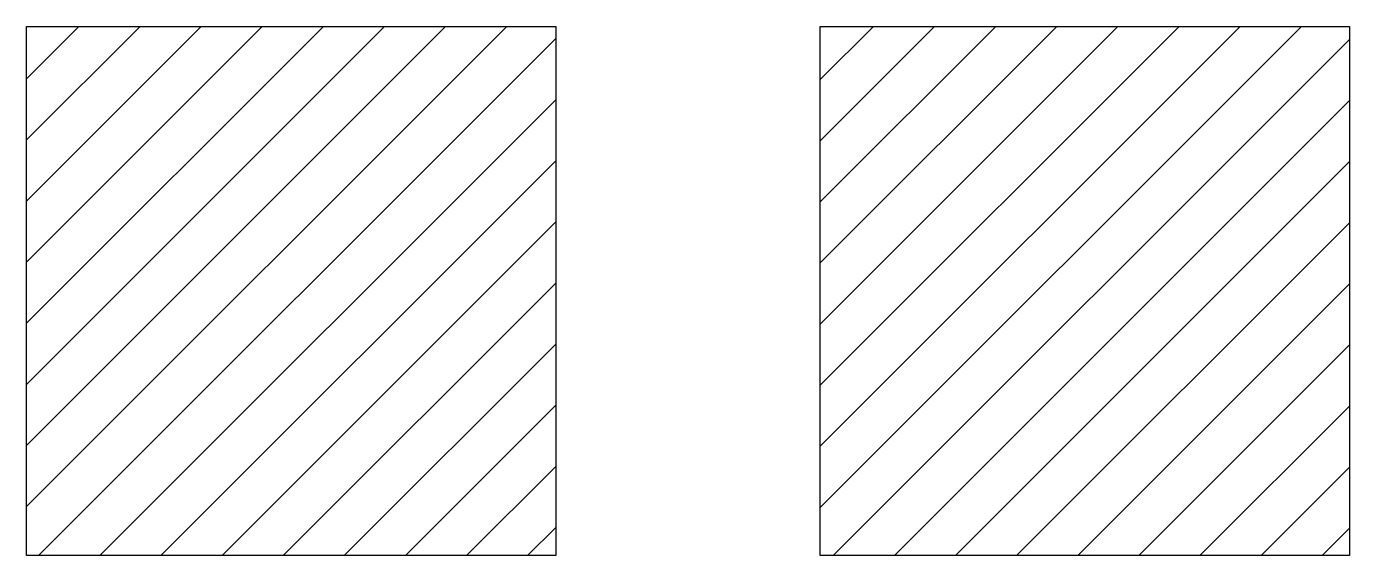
# Model space of a CAD drawing. Units: millimetres at full size, sheet at 1:100. Extents: x -15551 to 15061, y -9612 to 2633.
import ezdxf

# ---------------------------------------------------------------- set-up
doc = ezdxf.new("R2010")
doc.units = ezdxf.units.MM
doc.header["$LTSCALE"] = 100
doc.layers.add('0-0', color=7, linetype='Continuous')

msp = doc.modelspace()

# ---------------------------------------------------------------- linework, layer by layer
at = {"layer": '0-0'}
for p, q in [((-15551, -8480), (-4438.4, 2632.7)), ((-15551, -7065.7), (-5852.6, 2632.7)), ((-15551, -5651.5), (-7266.8, 2632.7)), ((-15551, -4237.3), (-8681.1, 2632.7)), ((-15551, -2823.1), (-10095.3, 2632.7)), ((-15551, -1408.9), (-11509.5, 2632.7)), ((-15551, 5.3), (-12923.7, 2632.7)), ((-15551, 1419.5), (-14337.9, 2632.7)), ((2816.3, -8497.4), (13946.4, 2632.7)), ((2816.3, -7083.2), (12532.1, 2632.7)), ((2816.3, -5669), (11117.9, 2632.7)), ((2816.3, -4254.7), (9703.7, 2632.7)), ((2816.3, -2840.5), (8289.5, 2632.7)), ((2816.3, -1426.3), (6875.3, 2632.7)), ((2816.3, -12.1), (5461.1, 2632.7)), ((2816.3, 1402.1), (4046.9, 2632.7)), ((-15269.1, -9612.2), (-3306.1, 2350.7)), ((3115.7, -9612.2), (15061.2, 2333.3)), ((-13854.9, -9612.2), (-3306.1, 936.5)), ((4529.9, -9612.2), (15061.2, 919.1)), ((-12440.7, -9612.2), (-3306.1, -477.7)), ((5944.1, -9612.2), (15061.2, -495.1)), ((-11026.5, -9612.2), (-3306.1, -1891.9)), ((7358.3, -9612.2), (15061.2, -1909.3)), ((-9612.2, -9612.2), (-3306.1, -3306.1)), ((8772.5, -9612.2), (15061.2, -3323.6)), ((-8198, -9612.2), (-3306.1, -4720.3)), ((10186.7, -9612.2), (15061.2, -4737.8)), ((-6783.8, -9612.2), (-3306.1, -6134.5)), ((11601, -9612.2), (15061.2, -6152)), ((-5369.6, -9612.2), (-3306.1, -7548.8)), ((13015.2, -9612.2), (15061.2, -7566.2)), ((-3955.4, -9612.2), (-3306.1, -8963)), ((14429.4, -9612.2), (15061.2, -8980.4))]:
    msp.add_line(p, q, dxfattribs=at)
for points in [[(-15551, 2632.7), (-3306.1, 2632.7), (-3306.1, -9612.2), (-15551, -9612.2)], [(2816.3, 2632.7), (15061.2, 2632.7), (15061.2, -9612.2), (2816.3, -9612.2)]]:
    msp.add_lwpolyline(points, close=True, dxfattribs=at)

doc.saveas('drawing.dxf')
